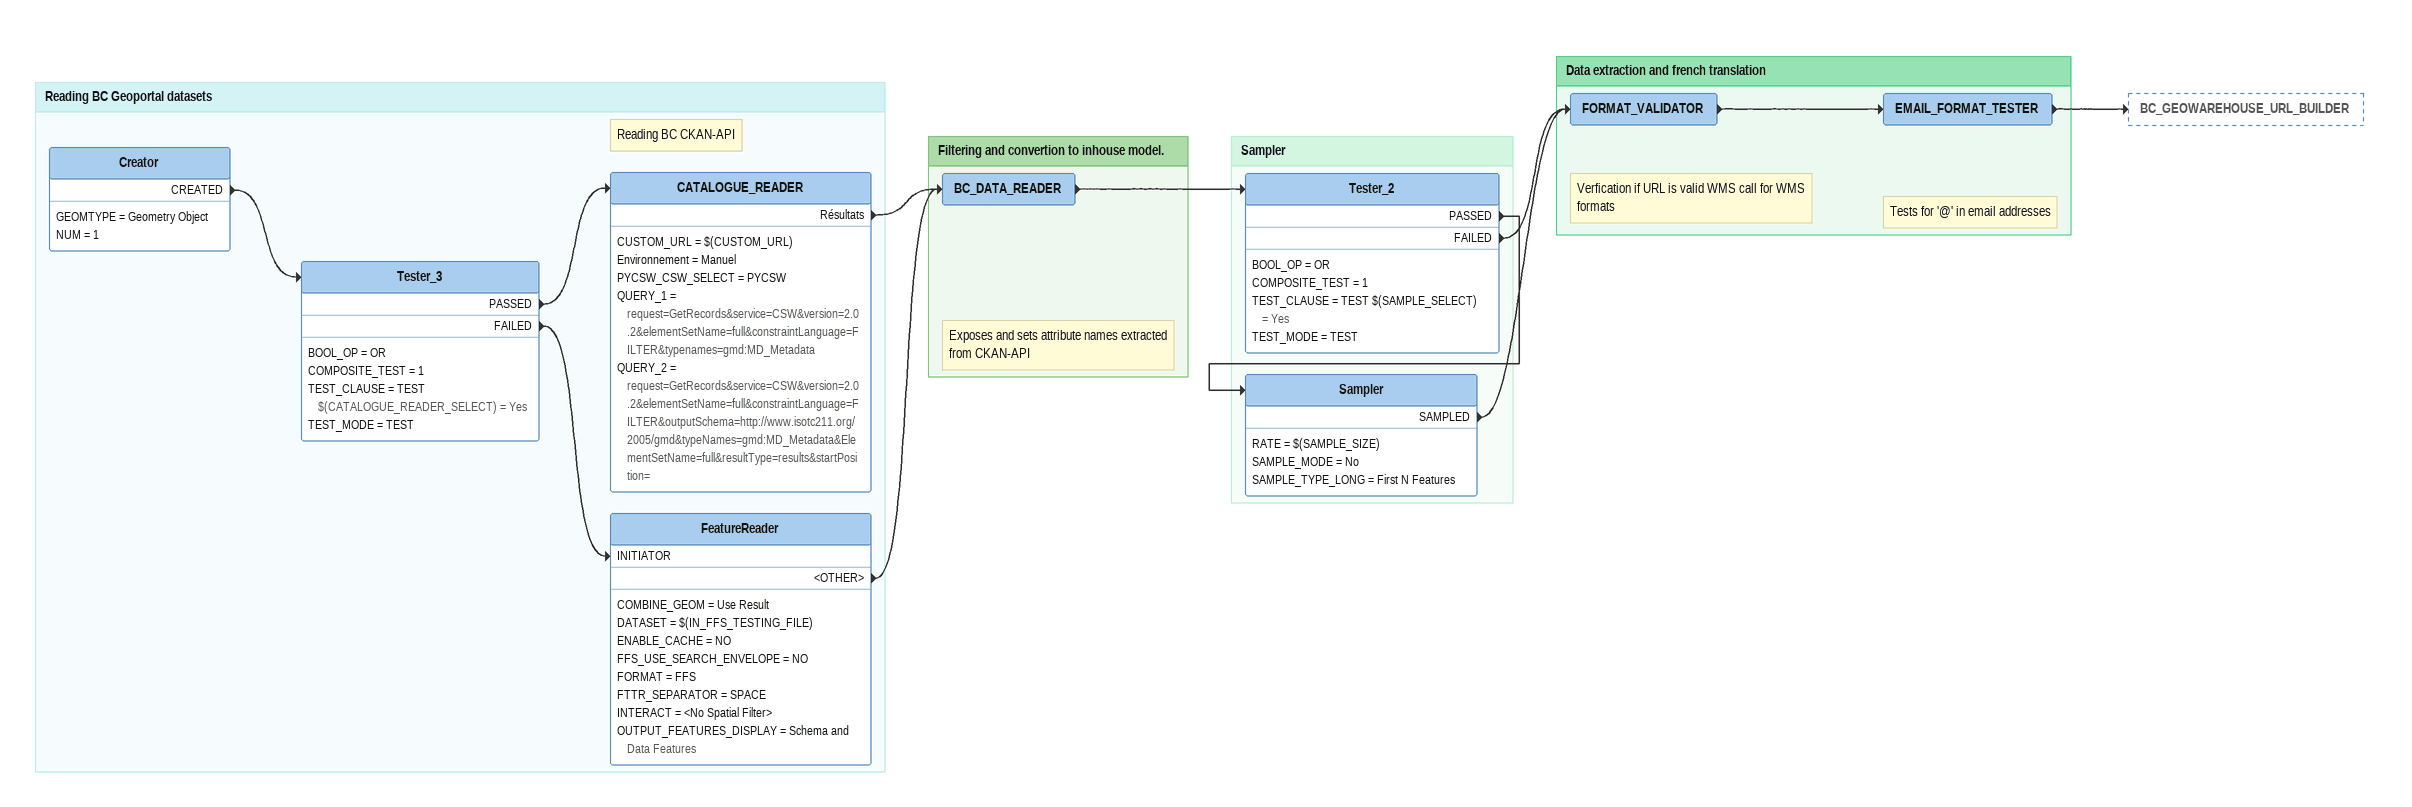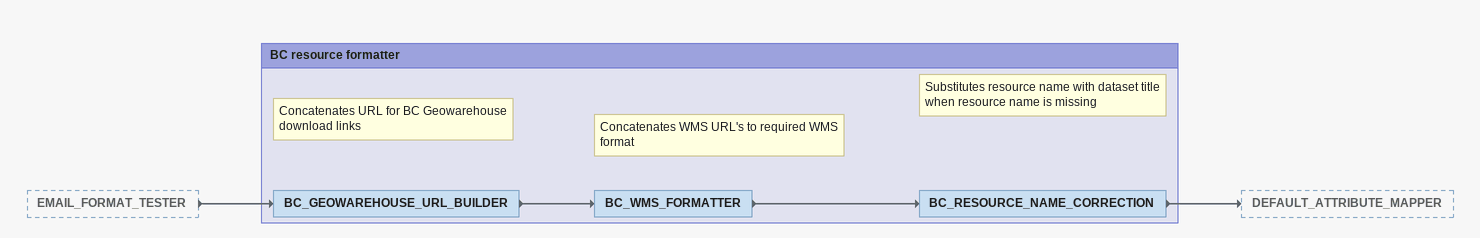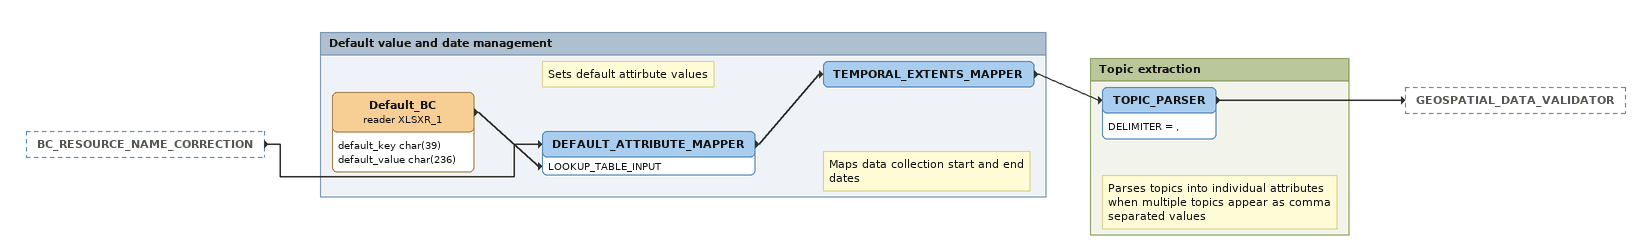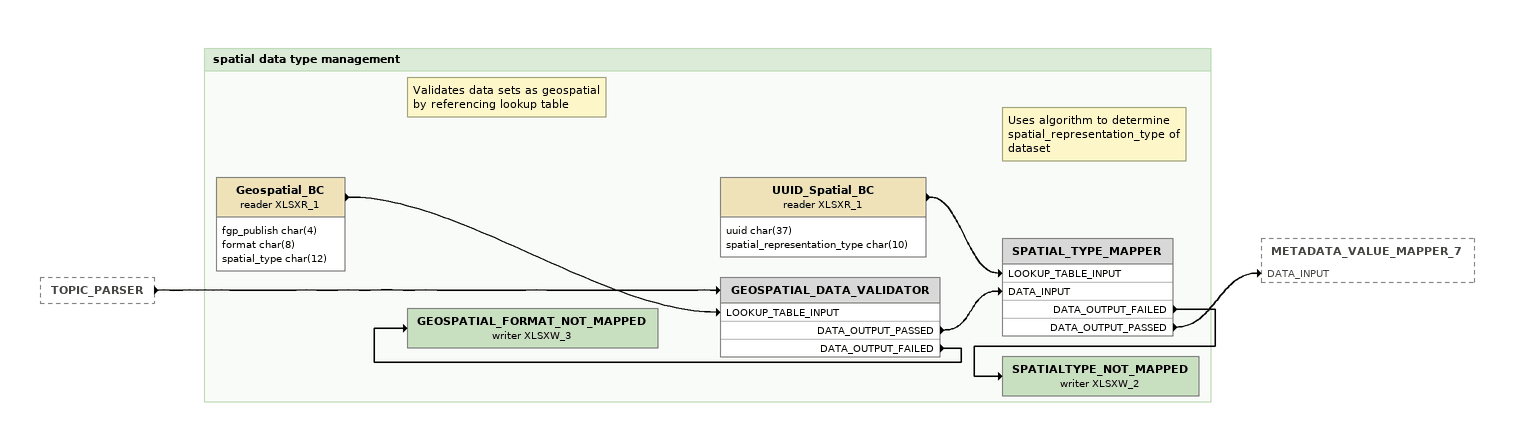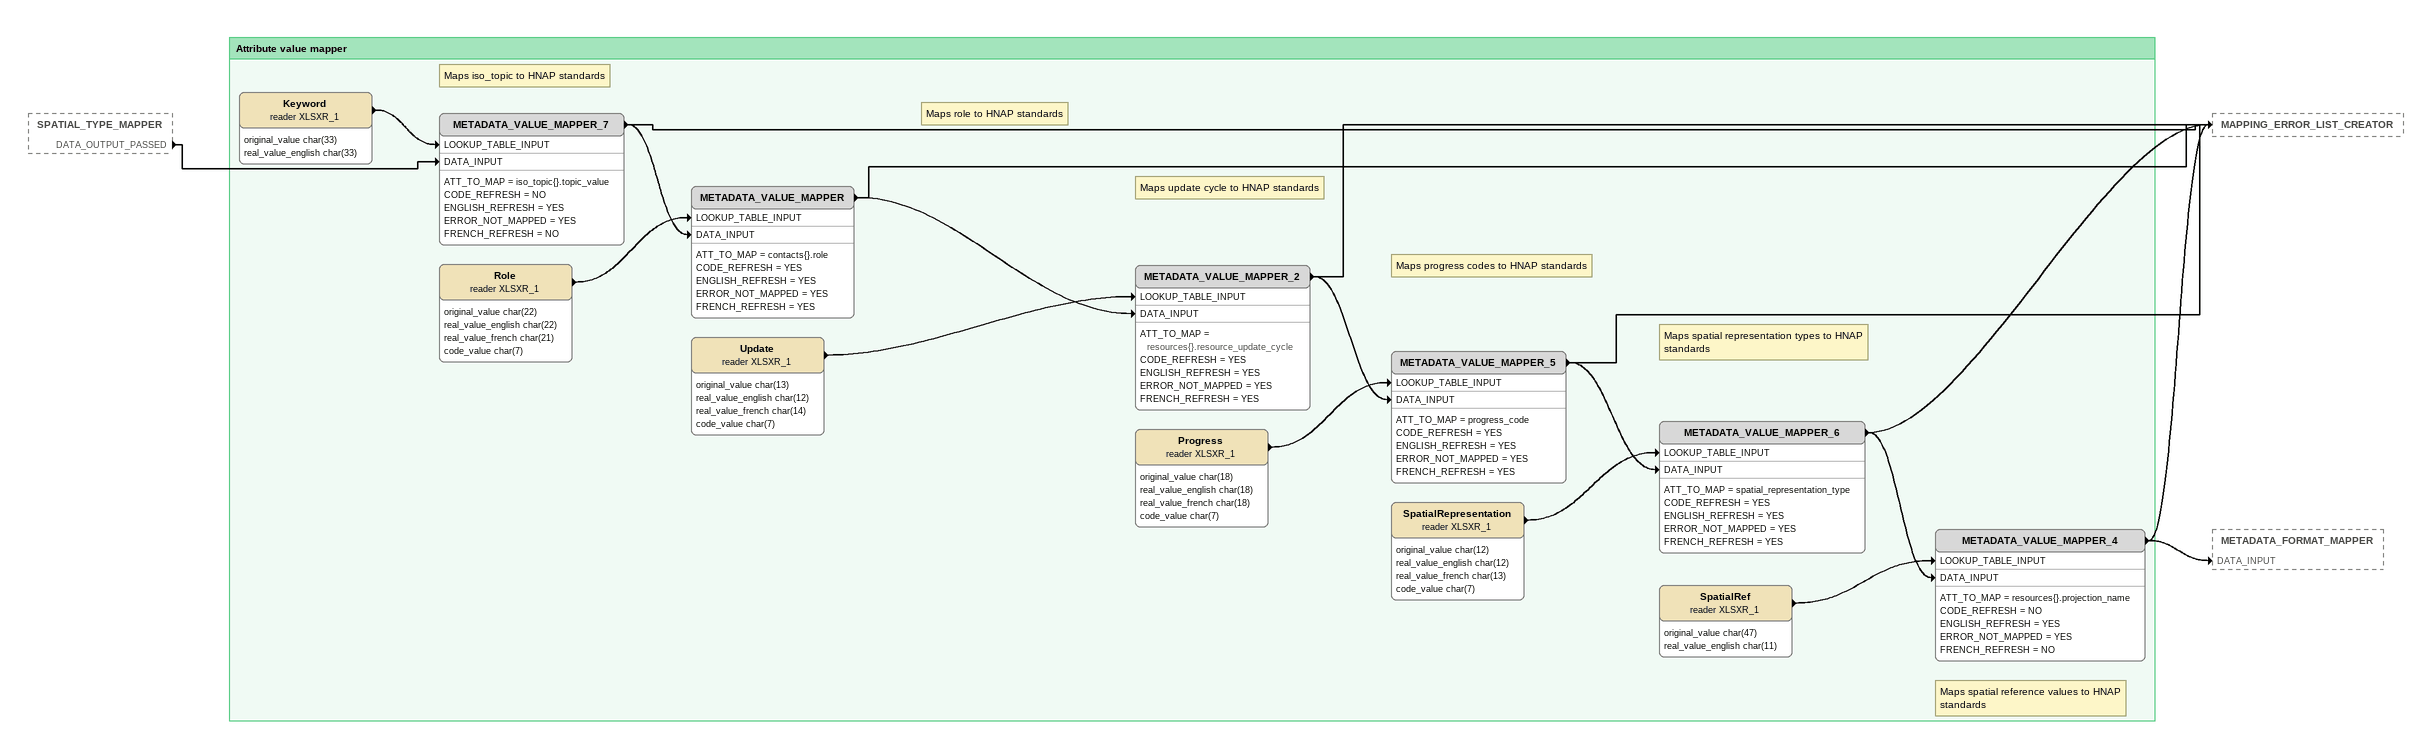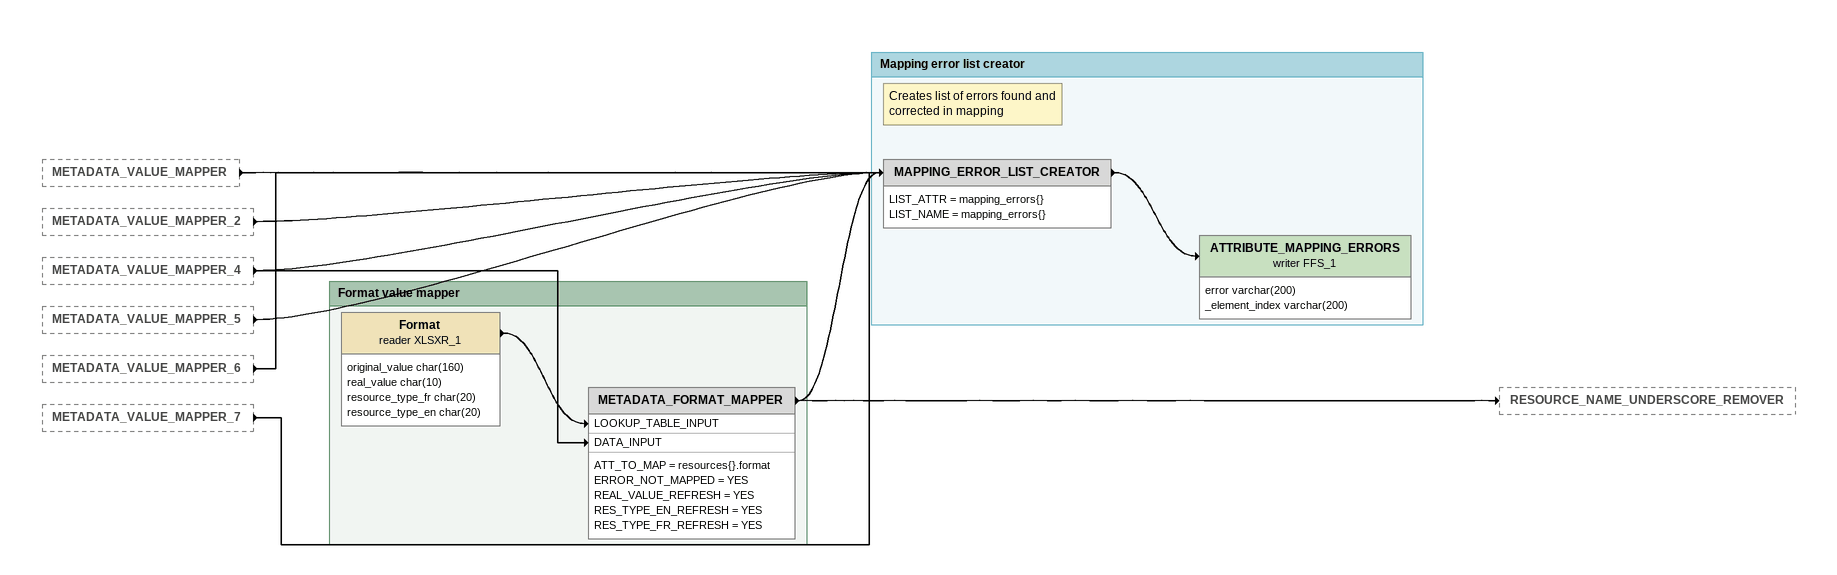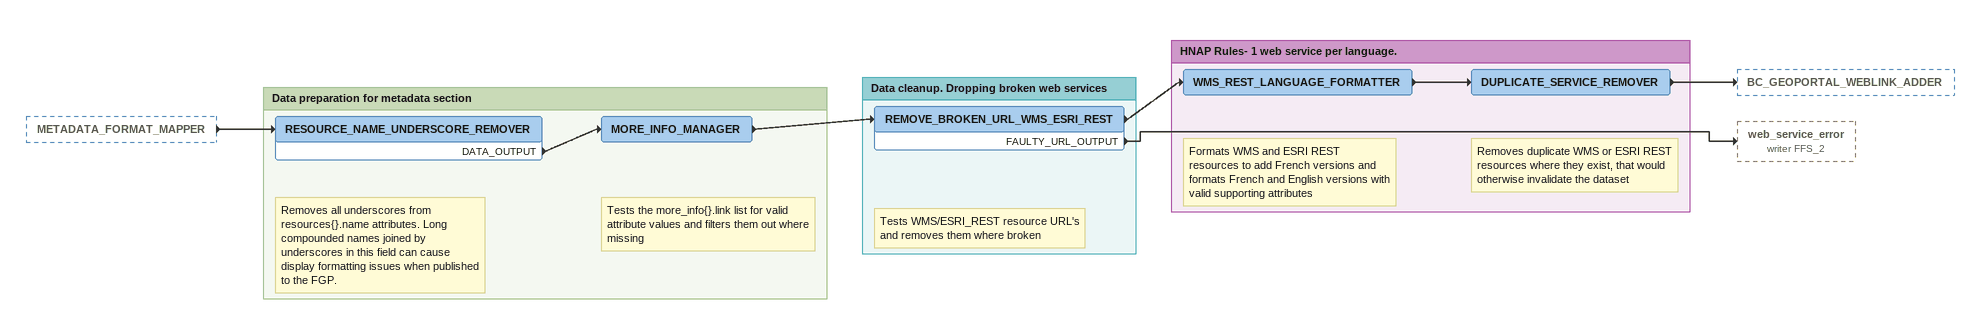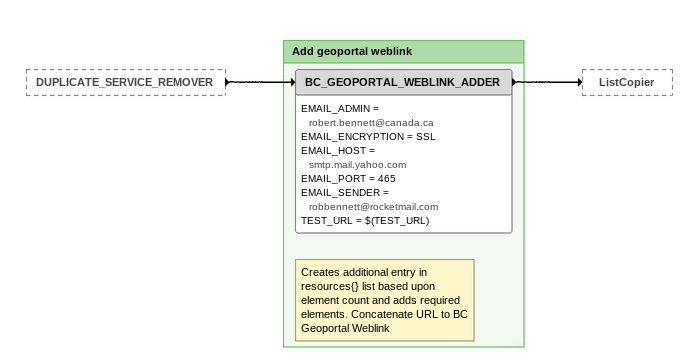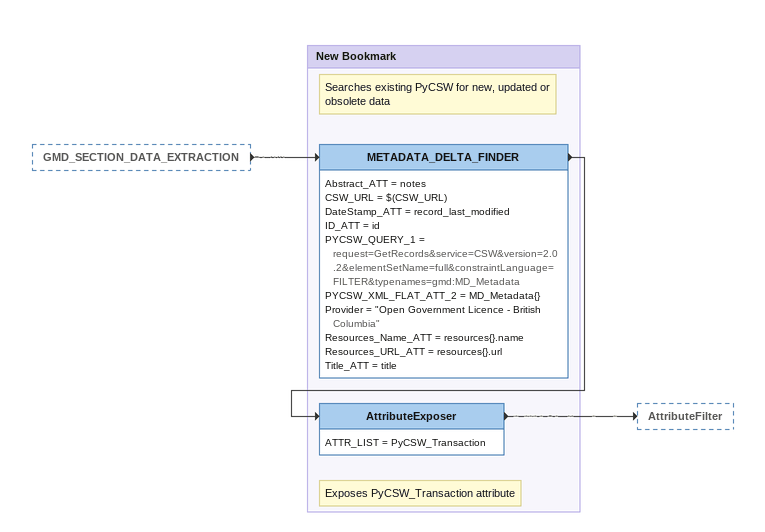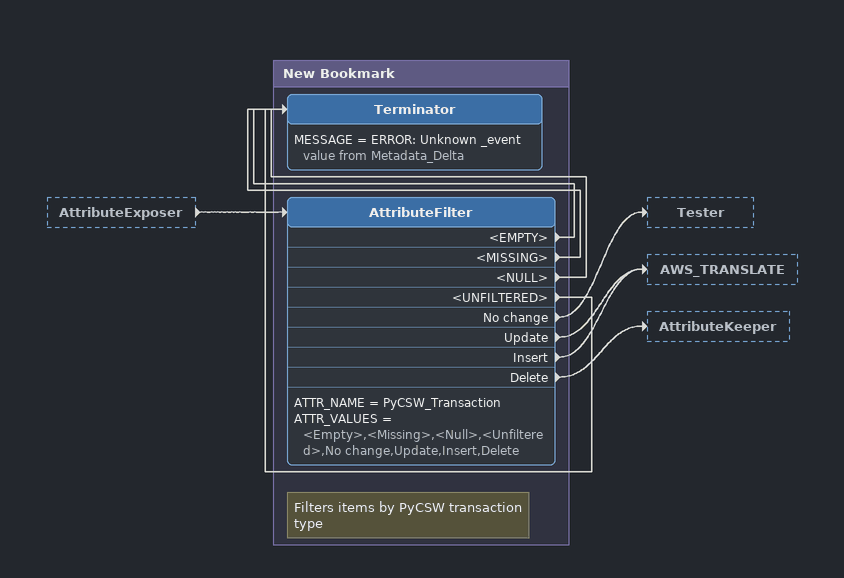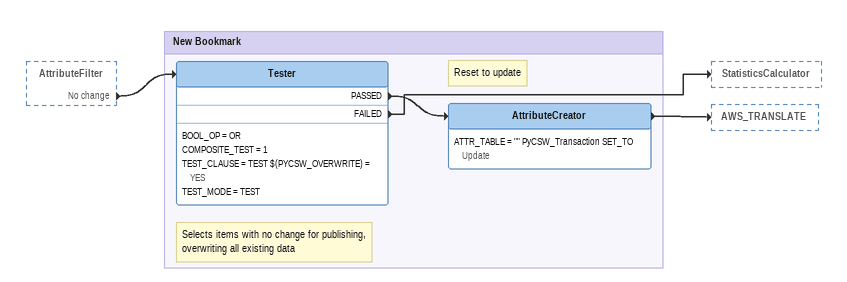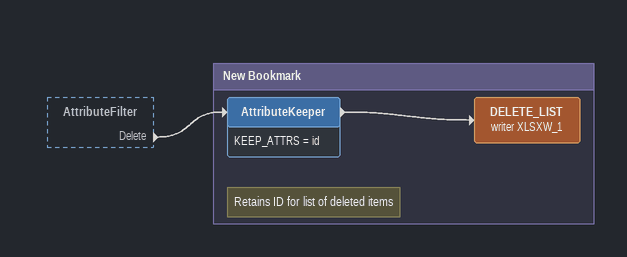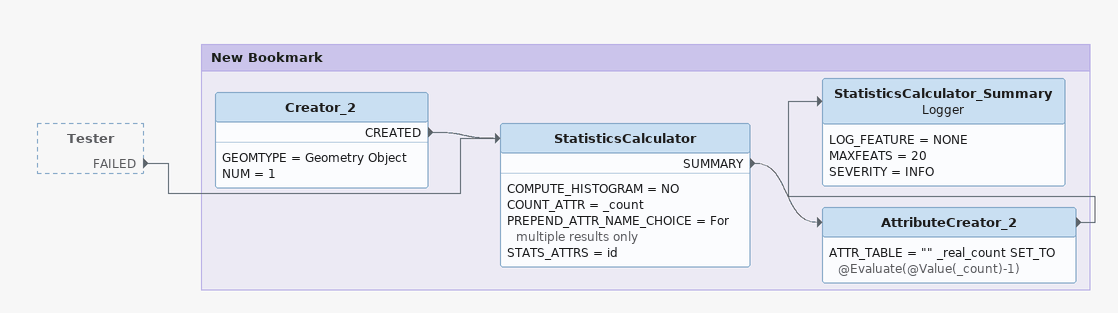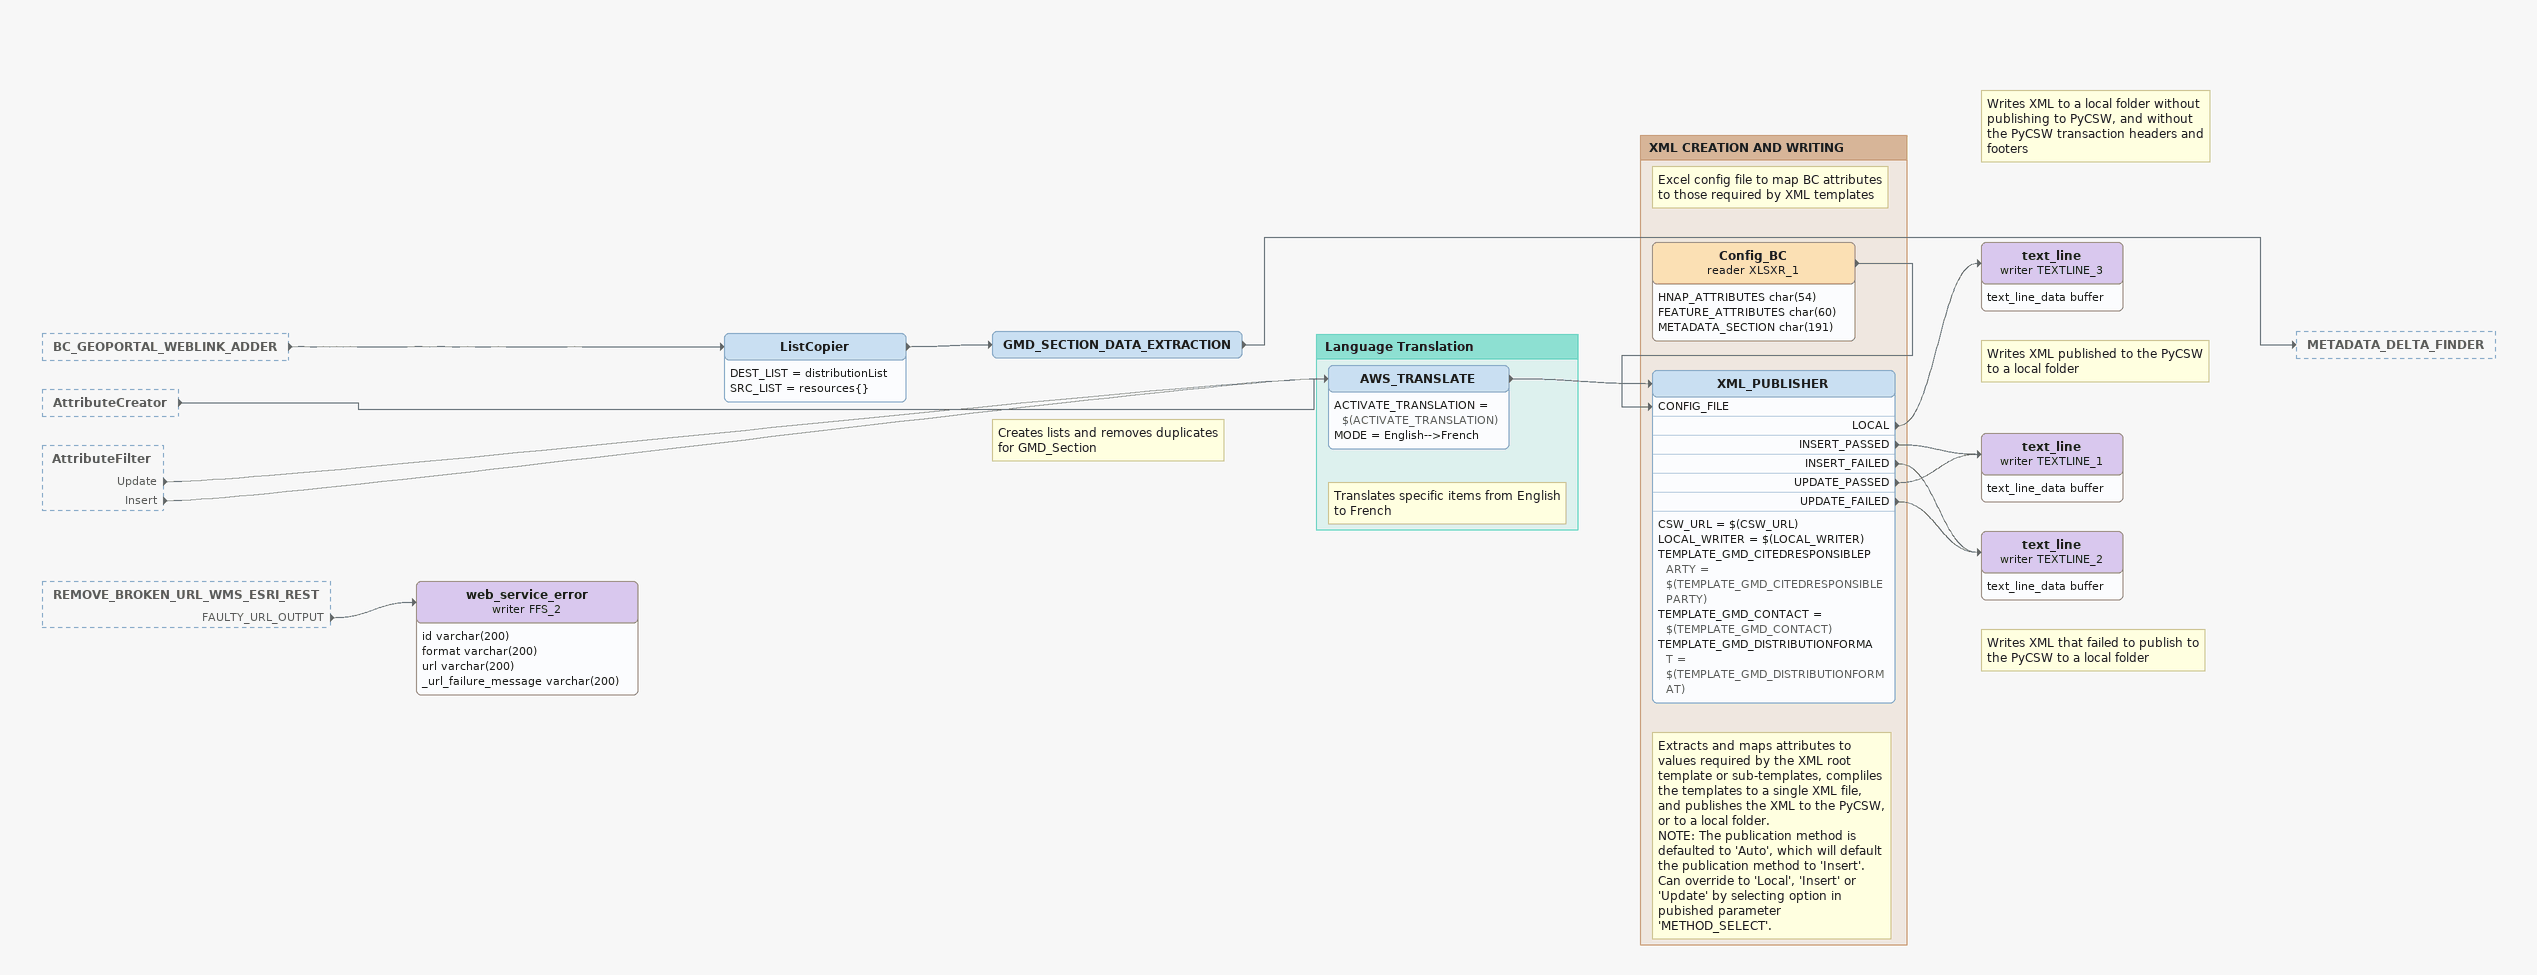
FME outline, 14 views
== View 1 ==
Bookmark: Reading BC Geoportal datasets
Creator
    GEOMTYPE = Geometry Object
    NUM = 1
    CREATED -> Tester_3
Tester_3
    BOOL_OP = OR
    COMPOSITE_TEST = 1
    TEST_CLAUSE = TEST $(CATALOGUE_READER_SELECT) = Yes
    TEST_MODE = TEST
    PASSED -> CATALOGUE_READER
    FAILED -> FeatureReader [INITIATOR]
Note: Reading BC CKAN-API
CATALOGUE_READER
    CUSTOM_URL = $(CUSTOM_URL)
    Environnement = Manuel
    PYCSW_CSW_SELECT = PYCSW
    QUERY_1 = request=GetRecords&service=CSW&version=2.0.2&elementSetName=full&constraintLanguage=FILTER&typenames=gmd:MD_Metadata
    QUERY_2 = request=GetRecords&service=CSW&version=2.0.2&elementSetName=full&constraintLanguage=FILTER&outputSchema=http://www.isotc211.org/2005/gmd&typeNames=gmd:MD_Metadata&ElementSetName=full&resultType=results&startPosition=
    Résultats -> BC_DATA_READER
FeatureReader
    COMBINE_GEOM = Use Result
    DATASET = $(IN_FFS_TESTING_FILE)
    ENABLE_CACHE = NO
    FFS_USE_SEARCH_ENVELOPE = NO
    FORMAT = FFS
    FTTR_SEPARATOR = SPACE
    INTERACT = <No Spatial Filter>
    OUTPUT_FEATURES_DISPLAY = Schema and Data Features
    <OTHER> -> BC_DATA_READER

Bookmark: Filtering and convertion to inhouse model.
Note: Exposes and sets attribute names extracted from CKAN-API
BC_DATA_READER
    -> Tester_2

Bookmark: Sampler
Tester_2
    BOOL_OP = OR
    COMPOSITE_TEST = 1
    TEST_CLAUSE = TEST $(SAMPLE_SELECT) = Yes
    TEST_MODE = TEST
    PASSED -> Sampler
    FAILED -> FORMAT_VALIDATOR
Sampler
    RATE = $(SAMPLE_SIZE)
    SAMPLE_MODE = No
    SAMPLE_TYPE_LONG = First N Features
    SAMPLED -> FORMAT_VALIDATOR

Bookmark: Data extraction and french translation
Note: Verfication if URL is valid WMS call for WMS formats
FORMAT_VALIDATOR
    -> EMAIL_FORMAT_TESTER
Note: Tests for '@' in email addresses
EMAIL_FORMAT_TESTER
    -> BC_GEOWAREHOUSE_URL_BUILDER

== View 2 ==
EMAIL_FORMAT_TESTER [outside]
    -> BC_GEOWAREHOUSE_URL_BUILDER

Bookmark: BC resource formatter
Note: Concatenates URL for BC Geowarehouse download links
BC_GEOWAREHOUSE_URL_BUILDER
    -> BC_WMS_FORMATTER
Note: Concatenates WMS URL's to required WMS format
BC_WMS_FORMATTER
    -> BC_RESOURCE_NAME_CORRECTION
Note: Substitutes resource name with dataset title when resource name is missing
BC_RESOURCE_NAME_CORRECTION
    -> DEFAULT_ATTRIBUTE_MAPPER

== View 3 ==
BC_RESOURCE_NAME_CORRECTION [outside]
    -> DEFAULT_ATTRIBUTE_MAPPER

Bookmark: Default value and date management
Default_BC (reader XLSXR_1)
    attributes: default_key char(39), default_value char(236)
    -> DEFAULT_ATTRIBUTE_MAPPER [LOOKUP_TABLE_INPUT]
Note: Sets default attirbute values
DEFAULT_ATTRIBUTE_MAPPER
    -> TEMPORAL_EXTENTS_MAPPER
Note: Maps data collection start and end dates
TEMPORAL_EXTENTS_MAPPER
    -> TOPIC_PARSER

Bookmark: Topic extraction
Note: Parses topics into individual attributes when multiple topics appear as comma separated values
TOPIC_PARSER
    DELIMITER = ,
    -> GEOSPATIAL_DATA_VALIDATOR

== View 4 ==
TOPIC_PARSER [outside]
    -> GEOSPATIAL_DATA_VALIDATOR

Bookmark: spatial data type management
Geospatial_BC (reader XLSXR_1)
    attributes: fgp_publish char(4), format char(8), spatial_type char(12)
    -> GEOSPATIAL_DATA_VALIDATOR [LOOKUP_TABLE_INPUT]
Note: Validates data sets as geospatial by referencing lookup table
GEOSPATIAL_DATA_VALIDATOR
    DATA_OUTPUT_PASSED -> SPATIAL_TYPE_MAPPER [DATA_INPUT]
    DATA_OUTPUT_FAILED -> GEOSPATIAL_FORMAT_NOT_MAPPED (writer XLSXW_3)
GEOSPATIAL_FORMAT_NOT_MAPPED (writer XLSXW_3)
UUID_Spatial_BC (reader XLSXR_1)
    attributes: uuid char(37), spatial_representation_type char(10)
    -> SPATIAL_TYPE_MAPPER [LOOKUP_TABLE_INPUT]
Note: Uses algorithm to determine spatial_representation_type of dataset
SPATIAL_TYPE_MAPPER
    DATA_OUTPUT_FAILED -> SPATIALTYPE_NOT_MAPPED (writer XLSXW_2)
    DATA_OUTPUT_PASSED -> METADATA_VALUE_MAPPER_7 [DATA_INPUT]
SPATIALTYPE_NOT_MAPPED (writer XLSXW_2)

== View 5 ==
SPATIAL_TYPE_MAPPER [outside]
    DATA_OUTPUT_PASSED -> METADATA_VALUE_MAPPER_7 [DATA_INPUT]

Bookmark: Attribute value mapper
Keyword (reader XLSXR_1)
    attributes: original_value char(33), real_value_english char(33)
    -> METADATA_VALUE_MAPPER_7 [LOOKUP_TABLE_INPUT]
Note: Maps iso_topic to HNAP standards
METADATA_VALUE_MAPPER_7
    ATT_TO_MAP = iso_topic{}.topic_value
    CODE_REFRESH = NO
    ENGLISH_REFRESH = YES
    ERROR_NOT_MAPPED = YES
    FRENCH_REFRESH = NO
    -> METADATA_VALUE_MAPPER [DATA_INPUT]
    -> MAPPING_ERROR_LIST_CREATOR
Role (reader XLSXR_1)
    attributes: original_value char(22), real_value_english char(22), real_value_french char(21), code_value char(7)
    -> METADATA_VALUE_MAPPER [LOOKUP_TABLE_INPUT]
Note: Maps role to HNAP standards
METADATA_VALUE_MAPPER
    ATT_TO_MAP = contacts{}.role
    CODE_REFRESH = YES
    ENGLISH_REFRESH = YES
    ERROR_NOT_MAPPED = YES
    FRENCH_REFRESH = YES
    -> METADATA_VALUE_MAPPER_2 [DATA_INPUT]
    -> MAPPING_ERROR_LIST_CREATOR
Update (reader XLSXR_1)
    attributes: original_value char(13), real_value_english char(12), real_value_french char(14), code_value char(7)
    -> METADATA_VALUE_MAPPER_2 [LOOKUP_TABLE_INPUT]
Note: Maps update cycle to HNAP standards
METADATA_VALUE_MAPPER_2
    ATT_TO_MAP = resources{}.resource_update_cycle
    CODE_REFRESH = YES
    ENGLISH_REFRESH = YES
    ERROR_NOT_MAPPED = YES
    FRENCH_REFRESH = YES
    -> METADATA_VALUE_MAPPER_5 [DATA_INPUT]
    -> MAPPING_ERROR_LIST_CREATOR
Progress (reader XLSXR_1)
    attributes: original_value char(18), real_value_english char(18), real_value_french char(18), code_value char(7)
    -> METADATA_VALUE_MAPPER_5 [LOOKUP_TABLE_INPUT]
Note: Maps progress codes to HNAP standards
METADATA_VALUE_MAPPER_5
    ATT_TO_MAP = progress_code
    CODE_REFRESH = YES
    ENGLISH_REFRESH = YES
    ERROR_NOT_MAPPED = YES
    FRENCH_REFRESH = YES
    -> METADATA_VALUE_MAPPER_6 [DATA_INPUT]
    -> MAPPING_ERROR_LIST_CREATOR
SpatialRepresentation (reader XLSXR_1)
    attributes: original_value char(12), real_value_english char(12), real_value_french char(13), code_value char(7)
    -> METADATA_VALUE_MAPPER_6 [LOOKUP_TABLE_INPUT]
Note: Maps spatial representation types to HNAP standards
METADATA_VALUE_MAPPER_6
    ATT_TO_MAP = spatial_representation_type
    CODE_REFRESH = YES
    ENGLISH_REFRESH = YES
    ERROR_NOT_MAPPED = YES
    FRENCH_REFRESH = YES
    -> METADATA_VALUE_MAPPER_4 [DATA_INPUT]
    -> MAPPING_ERROR_LIST_CREATOR
SpatialRef (reader XLSXR_1)
    attributes: original_value char(47), real_value_english char(11)
    -> METADATA_VALUE_MAPPER_4 [LOOKUP_TABLE_INPUT]
Note: Maps spatial reference values to HNAP standards
METADATA_VALUE_MAPPER_4
    ATT_TO_MAP = resources{}.projection_name
    CODE_REFRESH = NO
    ENGLISH_REFRESH = YES
    ERROR_NOT_MAPPED = YES
    FRENCH_REFRESH = NO
    -> METADATA_FORMAT_MAPPER [DATA_INPUT]
    -> MAPPING_ERROR_LIST_CREATOR

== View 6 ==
METADATA_VALUE_MAPPER [outside]
    -> MAPPING_ERROR_LIST_CREATOR
METADATA_VALUE_MAPPER_2 [outside]
    -> MAPPING_ERROR_LIST_CREATOR
METADATA_VALUE_MAPPER_4 [outside]
    -> METADATA_FORMAT_MAPPER [DATA_INPUT]
    -> MAPPING_ERROR_LIST_CREATOR
METADATA_VALUE_MAPPER_5 [outside]
    -> MAPPING_ERROR_LIST_CREATOR
METADATA_VALUE_MAPPER_6 [outside]
    -> MAPPING_ERROR_LIST_CREATOR
METADATA_VALUE_MAPPER_7 [outside]
    -> MAPPING_ERROR_LIST_CREATOR

Bookmark: Format value mapper
Format (reader XLSXR_1)
    attributes: original_value char(160), real_value char(10), resource_type_fr char(20), resource_type_en char(20)
    -> METADATA_FORMAT_MAPPER [LOOKUP_TABLE_INPUT]
METADATA_FORMAT_MAPPER
    ATT_TO_MAP = resources{}.format
    ERROR_NOT_MAPPED = YES
    REAL_VALUE_REFRESH = YES
    RES_TYPE_EN_REFRESH = YES
    RES_TYPE_FR_REFRESH = YES
    -> MAPPING_ERROR_LIST_CREATOR
    -> RESOURCE_NAME_UNDERSCORE_REMOVER

Bookmark: Mapping error list creator
Note: Creates list of errors found and corrected in mapping
MAPPING_ERROR_LIST_CREATOR
    LIST_ATTR = mapping_errors{}
    LIST_NAME = mapping_errors{}
    -> ATTRIBUTE_MAPPING_ERRORS (writer FFS_1)
ATTRIBUTE_MAPPING_ERRORS (writer FFS_1)
    attributes: error varchar(200), _element_index varchar(200)

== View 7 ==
METADATA_FORMAT_MAPPER [outside]
    -> RESOURCE_NAME_UNDERSCORE_REMOVER

Bookmark: Data preparation for metadata section
Note: Removes all underscores from resources{}.name attributes. Long compounded names joined by underscores in this field can cause display formatting issues when published to the FGP.
RESOURCE_NAME_UNDERSCORE_REMOVER
    DATA_OUTPUT -> MORE_INFO_MANAGER
Note: Tests the more_info{}.link list for valid attribute values and filters them out where missing
MORE_INFO_MANAGER
    -> REMOVE_BROKEN_URL_WMS_ESRI_REST

Bookmark: Data cleanup. Dropping broken web services
Note: Tests WMS/ESRI_REST resource URL's and removes them where broken
REMOVE_BROKEN_URL_WMS_ESRI_REST
    -> WMS_REST_LANGUAGE_FORMATTER
    FAULTY_URL_OUTPUT -> web_service_error (writer FFS_2)

Bookmark: HNAP Rules- 1 web service per language.
Note: Formats WMS and ESRI REST resources to add French versions and formats French and English versions with valid supporting attributes
WMS_REST_LANGUAGE_FORMATTER
    -> DUPLICATE_SERVICE_REMOVER
Note: Removes duplicate WMS or ESRI REST resources where they exist, that would otherwise invalidate the dataset
DUPLICATE_SERVICE_REMOVER
    -> BC_GEOPORTAL_WEBLINK_ADDER

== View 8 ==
DUPLICATE_SERVICE_REMOVER [outside]
    -> BC_GEOPORTAL_WEBLINK_ADDER

Bookmark: Add geoportal weblink
Note: Creates additional entry in resources{} list based upon element count and adds required elements. Concatenate URL to BC Geoportal Weblink
BC_GEOPORTAL_WEBLINK_ADDER
    EMAIL_ADMIN = robert.bennett@canada.ca
    EMAIL_ENCRYPTION = SSL
    EMAIL_HOST = smtp.mail.yahoo.com
    EMAIL_PORT = 465
    EMAIL_SENDER = robbennett@rocketmail.com
    TEST_URL = $(TEST_URL)
    -> ListCopier

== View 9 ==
GMD_SECTION_DATA_EXTRACTION [outside]
    -> METADATA_DELTA_FINDER

Bookmark: New Bookmark
Note: Searches existing PyCSW for new, updated or obsolete data
METADATA_DELTA_FINDER
    Abstract_ATT = notes
    CSW_URL = $(CSW_URL)
    DateStamp_ATT = record_last_modified
    ID_ATT = id
    PYCSW_QUERY_1 = request=GetRecords&service=CSW&version=2.0.2&elementSetName=full&constraintLanguage=FILTER&typenames=gmd:MD_Metadata
    PYCSW_XML_FLAT_ATT_2 = MD_Metadata{}
    Provider = "Open Government Licence - British Columbia"
    Resources_Name_ATT = resources{}.name
    Resources_URL_ATT = resources{}.url
    Title_ATT = title
    -> AttributeExposer
Note: Exposes PyCSW_Transaction attribute
AttributeExposer
    ATTR_LIST = PyCSW_Transaction
    -> AttributeFilter

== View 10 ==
AttributeExposer [outside]
    -> AttributeFilter

Bookmark: New Bookmark
Note: Filters items by PyCSW transaction type
AttributeFilter
    ATTR_NAME = PyCSW_Transaction
    ATTR_VALUES = <Empty>,<Missing>,<Null>,<Unfiltered>,No change,Update,Insert,Delete
    <EMPTY> -> Terminator
    <MISSING> -> Terminator
    <NULL> -> Terminator
    <UNFILTERED> -> Terminator
    No change -> Tester
    Update -> AWS_TRANSLATE
    Insert -> AWS_TRANSLATE
    Delete -> AttributeKeeper
Terminator
    MESSAGE = ERROR: Unknown _event value from Metadata_Delta

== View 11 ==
AttributeFilter [outside]
    No change -> Tester

Bookmark: New Bookmark
Note: Selects items with no change for publishing, overwriting all existing data
Tester
    BOOL_OP = OR
    COMPOSITE_TEST = 1
    TEST_CLAUSE = TEST $(PYCSW_OVERWRITE) = YES
    TEST_MODE = TEST
    PASSED -> AttributeCreator
    FAILED -> StatisticsCalculator
Note: Reset to update
AttributeCreator
    ATTR_TABLE = "" PyCSW_Transaction SET_TO Update
    -> AWS_TRANSLATE

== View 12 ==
AttributeFilter [outside]
    Delete -> AttributeKeeper

Bookmark: New Bookmark
Note: Retains ID for list of deleted items
AttributeKeeper
    KEEP_ATTRS = id
    -> DELETE_LIST (writer XLSXW_1)
DELETE_LIST (writer XLSXW_1)

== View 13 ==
Tester [outside]
    FAILED -> StatisticsCalculator

Bookmark: New Bookmark
Creator_2
    GEOMTYPE = Geometry Object
    NUM = 1
    CREATED -> StatisticsCalculator
StatisticsCalculator
    COMPUTE_HISTOGRAM = NO
    COUNT_ATTR = _count
    PREPEND_ATTR_NAME_CHOICE = For multiple results only
    STATS_ATTRS = id
    SUMMARY -> AttributeCreator_2
AttributeCreator_2
    ATTR_TABLE = "" _real_count SET_TO @Evaluate(@Value(_count)-1)
    -> StatisticsCalculator_Summary
StatisticsCalculator_Summary: Logger
    LOG_FEATURE = NONE
    MAXFEATS = 20
    SEVERITY = INFO

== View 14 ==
BC_GEOPORTAL_WEBLINK_ADDER [outside]
    -> ListCopier
AttributeCreator [outside]
    -> AWS_TRANSLATE
AttributeFilter [outside]
    Update -> AWS_TRANSLATE
    Insert -> AWS_TRANSLATE
REMOVE_BROKEN_URL_WMS_ESRI_REST [outside]
    FAULTY_URL_OUTPUT -> web_service_error (writer FFS_2)
ListCopier
    DEST_LIST = distributionList
    SRC_LIST = resources{}
    -> GMD_SECTION_DATA_EXTRACTION
Note: Creates lists and removes duplicates for GMD_Section
GMD_SECTION_DATA_EXTRACTION
    -> METADATA_DELTA_FINDER
web_service_error (writer FFS_2)
    attributes: id varchar(200), format varchar(200), url varchar(200), _url_failure_message varchar(200)
Note: Writes XML to a local folder without publishing to PyCSW, and without the PyCSW transaction headers and footers
text_line (writer TEXTLINE_3)
    attributes: text_line_data buffer
Note: Writes XML published to the PyCSW to a local folder
text_line (writer TEXTLINE_1)
    attributes: text_line_data buffer
Note: Writes XML that failed to publish to the PyCSW to a local folder
text_line (writer TEXTLINE_2)
    attributes: text_line_data buffer

Bookmark: Language Translation
Note: Translates specific items from English to French
AWS_TRANSLATE
    ACTIVATE_TRANSLATION = $(ACTIVATE_TRANSLATION)
    MODE = English-->French
    -> XML_PUBLISHER

Bookmark: XML CREATION AND WRITING
Note: Excel config file to map BC attributes to those required by XML templates
Config_BC (reader XLSXR_1)
    attributes: HNAP_ATTRIBUTES char(54), FEATURE_ATTRIBUTES char(60), METADATA_SECTION char(191)
    -> XML_PUBLISHER [CONFIG_FILE]
Note: Extracts and maps attributes to values required by the XML root template or sub-templates, compliles the templates to a single XML file, and publishes the XML to the PyCSW, or to a local folder. / NOTE: The publication method is defaulted to 'Auto', which will default the publication method to 'Insert'. Can override to 'Local', 'Insert' or 'Update' by selecting option in pubished parameter 'METHOD_SELECT'.
XML_PUBLISHER
    CSW_URL = $(CSW_URL)
    LOCAL_WRITER = $(LOCAL_WRITER)
    TEMPLATE_GMD_CITEDRESPONSIBLEPARTY = $(TEMPLATE_GMD_CITEDRESPONSIBLEPARTY)
    TEMPLATE_GMD_CONTACT = $(TEMPLATE_GMD_CONTACT)
    TEMPLATE_GMD_DISTRIBUTIONFORMAT = $(TEMPLATE_GMD_DISTRIBUTIONFORMAT)
    LOCAL -> text_line (writer TEXTLINE_3)
    INSERT_PASSED -> text_line (writer TEXTLINE_1)
    INSERT_FAILED -> text_line (writer TEXTLINE_2)
    UPDATE_PASSED -> text_line (writer TEXTLINE_1)
    UPDATE_FAILED -> text_line (writer TEXTLINE_2)
